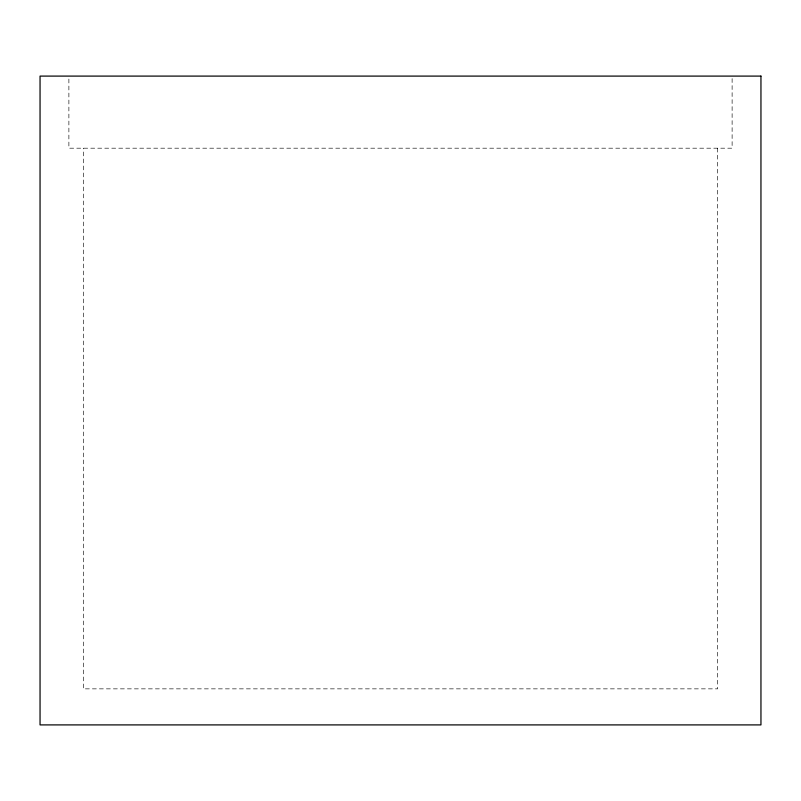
<?xml version="1.0" encoding="UTF-8"?>
<svg xmlns="http://www.w3.org/2000/svg" width="801" height="801" viewBox="0 0 801 801"><rect width="100%" height="100%" fill="white"/><g stroke="black" fill="none" stroke-linecap="round" stroke-linejoin="round"><path stroke-width="0.6" stroke-dasharray="4 3" d="M732.114 78.578L732.114 148.185L68.886 148.185L68.886 78.578M717.696 148.185L717.696 688.86L83.304 688.86L83.304 148.185"/><path stroke-width="1.2" d="M760.95 76.095L40.05 76.095L40.05 724.905L760.95 724.905L760.95 76.095"/></g></svg>
